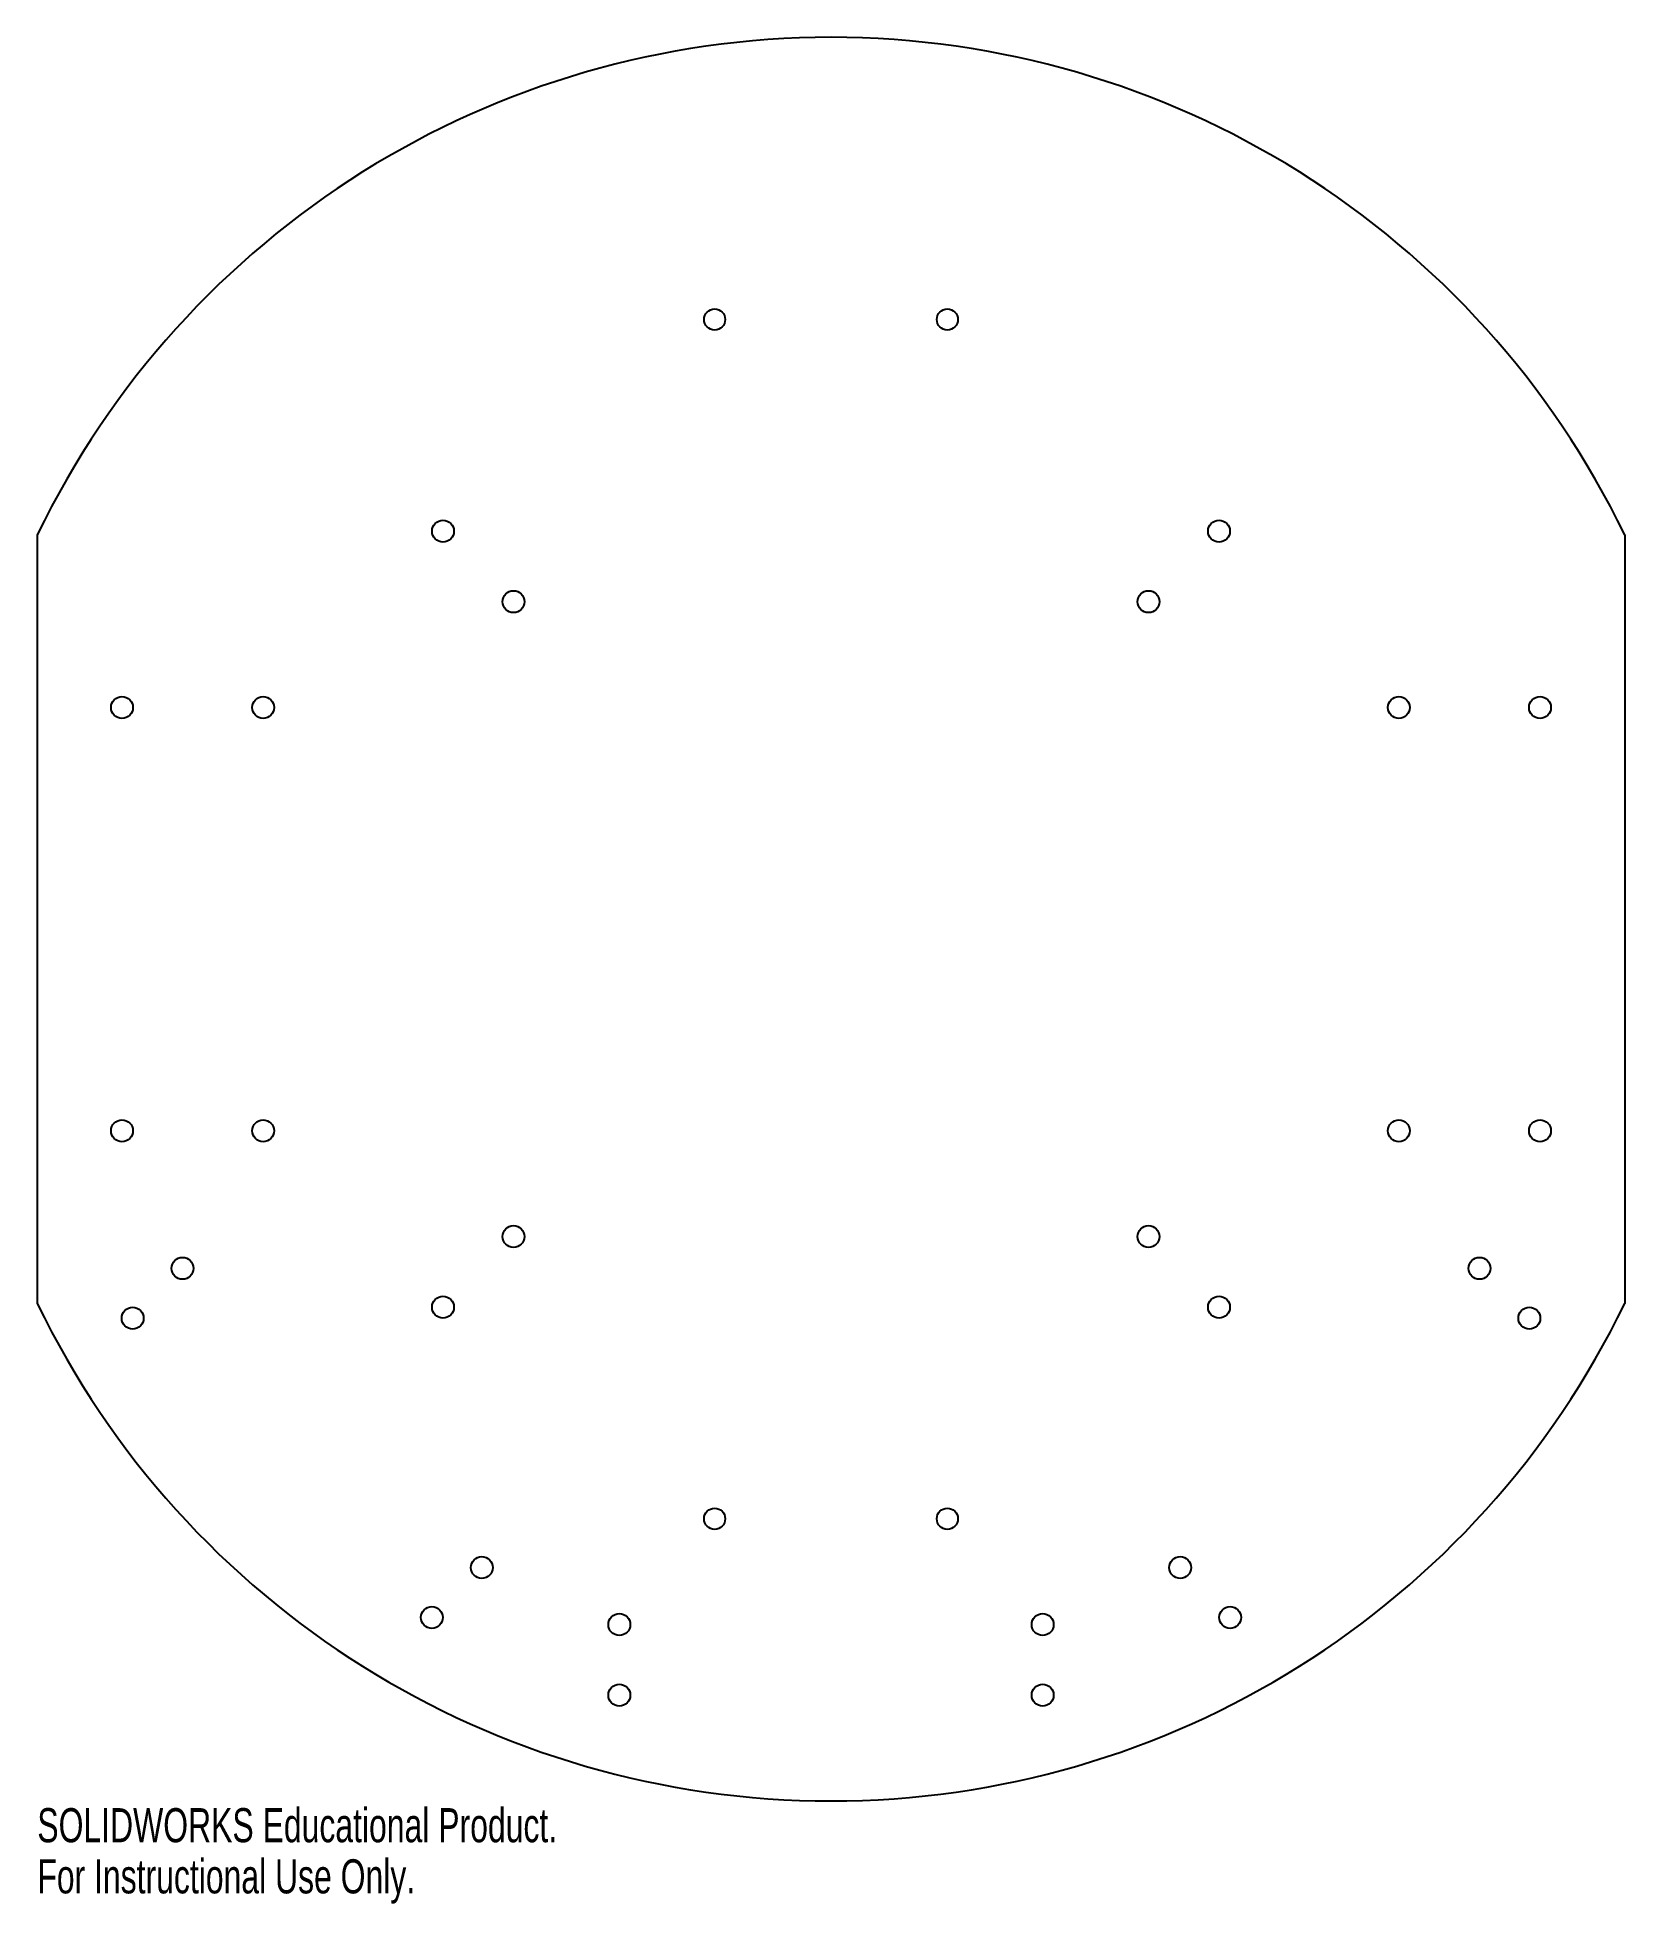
# Model space of a CAD drawing. Header units: millimetres. Extents: x -112 to 112, y -140 to 125.
import ezdxf

# ---------------------------------------------------------------- set-up
doc = ezdxf.new("R2010")
doc.units = ezdxf.units.MM
doc.styles.add('SLDTEXTSTYLE0', font='TXT', dxfattribs={"width": 0.7})

msp = doc.modelspace()

# ---------------------------------------------------------------- linework, layer by layer
at = {"color": 7, "linetype": 'Continuous', "lineweight": 25}
for p, q in [((-112.5, 54.49), (-112.5, -54.49)), ((112.5, 54.49), (112.5, -54.49))]:
    msp.add_line(p, q, dxfattribs=at)
for centre, radius in [((-16.5, 85), 1.5), ((16.5, 85), 1.5), ((-55, 55), 1.55), ((55, 55), 1.55), ((-45, 45), 1.55), ((45, 45), 1.55), ((-100.5, 30), 1.55), ((-80.5, 30), 1.55), ((80.5, 30), 1.55), ((100.5, 30), 1.55), ((-100.5, -30), 1.55), ((-80.5, -30), 1.55), ((80.5, -30), 1.55), ((100.5, -30), 1.55), ((-45, -45), 1.55), ((45, -45), 1.55), ((-91.92, -49.5), 1.55), ((91.92, -49.5), 1.55), ((-98.99, -56.57), 1.55), ((-55, -55), 1.55), ((55, -55), 1.55), ((98.99, -56.57), 1.55), ((-16.5, -85), 1.5), ((16.5, -85), 1.5), ((-49.5, -91.92), 1.55), ((49.5, -91.92), 1.55), ((-56.57, -98.99), 1.55), ((56.57, -98.99), 1.55), ((-30, -100), 1.55), ((30, -100), 1.55), ((-30, -110), 1.55), ((30, -110), 1.55)]:
    msp.add_circle(centre, radius, dxfattribs=at)
for start, end in [(25.8419, 154.1581), (205.8419, 334.1581)]:
    msp.add_arc((0, 0), 125, start, end, dxfattribs=at)

# ---------------------------------------------------------------- texts
at = {"color": 7, "linetype": 'Continuous', "char_height": 4.8336, "attachment_point": 1, "style": 'SLDTEXTSTYLE0'}
for s, insert in [('SOLIDWORKS Educational Product.', (-112.5, -126.02)), ('For Instructional Use Only.', (-112.5, -133.27))]:
    msp.add_mtext(s, dxfattribs=dict(at, insert=insert))

doc.saveas('drawing.dxf')
